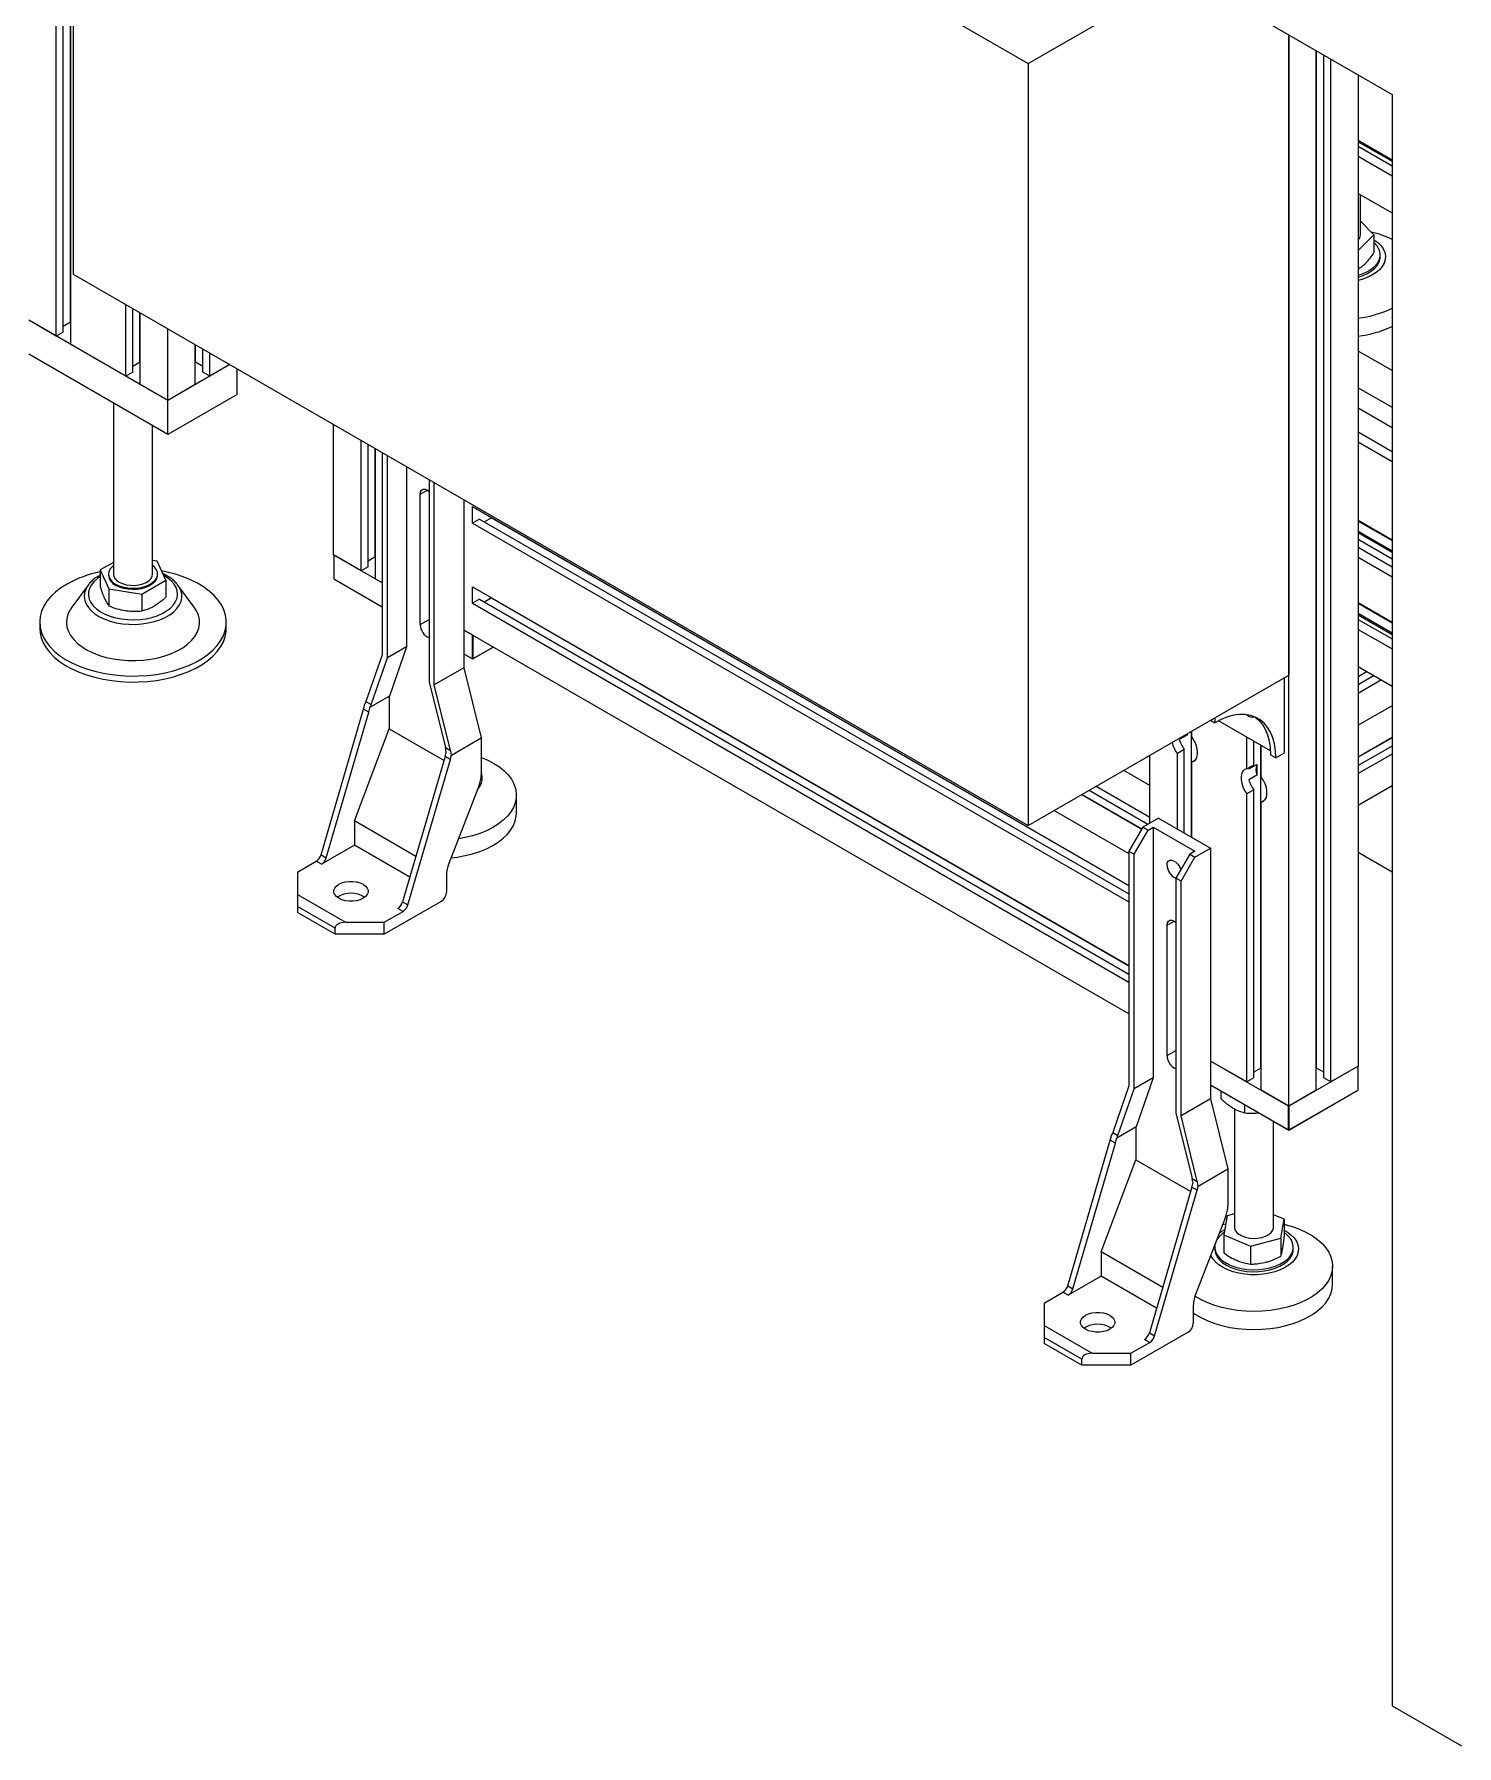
# Model space of a CAD drawing. Header units: millimetres. Extents: x 169 to 14583, y -399 to 10804.
# Drawn here: x 11191 to 11770, y 6120 to 6817 of the extents above; entities that cross this region are included whole.
import ezdxf

# ---------------------------------------------------------------- set-up
doc = ezdxf.new("R2010")
doc.units = ezdxf.units.MM
doc.header["$LTSCALE"] = 35

msp = doc.modelspace()

# ---------------------------------------------------------------- linework, layer by layer
at = {"color": 7, "linetype": 'Continuous', "lineweight": 18}
for p, q in [((10287.124, 7633.524), (11743.764, 6792.624)), ((11199.893, 6694.22), (11199.893, 7106.594)), ((11202.721, 6695.853), (11202.721, 7104.961)), ((11205.656, 6699.874), (11205.656, 7103.267)), ((11205.762, 6690.832), (11205.762, 7103.206)), ((11206.717, 7029.721), (11206.717, 6719.436)), ((11206.717, 7029.721), (11595.625, 6805.209)), ((11595.625, 6805.209), (11658.794, 6841.676)), ((11701.691, 6816.912), (11701.691, 6556.154)), ((11701.691, 6380.598), (11701.691, 6816.912)), ((11712.899, 6387.068), (11712.899, 6810.442)), ((11713.005, 6396.11), (11713.005, 6810.381)), ((11595.625, 6805.209), (11595.625, 6494.923)), ((11715.94, 6392.089), (11715.94, 6808.687)), ((11718.768, 6390.456), (11718.768, 6807.054)), ((11729.976, 6800.584), (11729.976, 6396.926)), ((11743.764, 6792.624), (11743.764, 6136.435)), ((11729.976, 6773.989), (11743.764, 6766.029)), ((11729.976, 6773.375), (11743.764, 6765.415)), ((11729.976, 6771.539), (11743.764, 6763.579)), ((11729.976, 6767.457), (11743.764, 6759.497)), ((11729.976, 6752.351), (11743.764, 6744.391)), ((11730.905, 6735.478), (11730.905, 6751.814)), ((11736.404, 6735.494), (11730.905, 6740.968)), ((11729.976, 6729.036), (11736.404, 6735.494)), ((11736.404, 6735.494), (11736.404, 6728.181)), ((11736.745, 6731.947), (11736.404, 6732.271)), ((11738.905, 6726.496), (11738.905, 6727.313)), ((11206.717, 6719.436), (11595.625, 6494.923)), ((11228.177, 6677.892), (11228.177, 6707.047)), ((11245.254, 6668.034), (11188.685, 6700.69)), ((11199.893, 6694.22), (11188.685, 6700.69)), ((11205.656, 6699.874), (11202.721, 6698.18)), ((11231.006, 6679.525), (11231.006, 6705.414)), ((11233.94, 6683.546), (11233.94, 6703.72)), ((11234.046, 6674.504), (11234.046, 6703.659)), ((11202.721, 6695.853), (11199.893, 6694.22)), ((11245.254, 6668.034), (11245.254, 6697.189)), ((11245.254, 6654.153), (11188.685, 6686.809)), ((11228.177, 6677.892), (11205.762, 6690.832)), ((11256.462, 6674.504), (11256.462, 6690.718)), ((11256.568, 6683.546), (11256.568, 6690.657)), ((11259.502, 6679.525), (11259.502, 6688.963)), ((11262.331, 6677.892), (11262.331, 6687.33)), ((11743.764, 6680.189), (11729.976, 6688.149)), ((11231.006, 6679.525), (11228.177, 6677.892)), ((11233.94, 6683.546), (11231.006, 6681.852)), ((11270.505, 6682.611), (11245.254, 6668.034)), ((11259.502, 6681.852), (11256.568, 6683.546)), ((11262.331, 6677.892), (11259.502, 6679.525)), ((11270.505, 6682.611), (11262.331, 6677.892)), ((11273.538, 6670.481), (11273.538, 6680.86)), ((11245.254, 6668.034), (11234.046, 6674.504)), ((11256.462, 6674.504), (11245.254, 6668.034)), ((11729.976, 6673.171), (11743.764, 6665.211)), ((11223.112, 6666.935), (11223.112, 6597.301)), ((11273.538, 6670.481), (11245.254, 6654.153)), ((11245.254, 6654.153), (11245.254, 6668.034)), ((11729.976, 6665.01), (11743.764, 6657.05)), ((11239.112, 6597.301), (11239.112, 6657.698)), ((11312.783, 6605.11), (11312.783, 6658.205)), ((11323.99, 6598.64), (11323.99, 6651.735)), ((11326.819, 6600.273), (11326.819, 6650.102)), ((11729.976, 6655.214), (11743.764, 6647.254)), ((11729.976, 6651.131), (11743.764, 6643.171)), ((11329.753, 6604.294), (11329.753, 6648.408)), ((11329.859, 6595.252), (11329.859, 6648.347)), ((11332.582, 6646.775), (11332.582, 6564.45)), ((11334.703, 6563.226), (11334.703, 6645.551)), ((11342.481, 6641.06), (11342.481, 6567.716)), ((11348.067, 6629.814), (11350.967, 6631.488)), ((11348.067, 6576.739), (11348.067, 6629.814)), ((11351.673, 6635.754), (11351.673, 6553.429)), ((11353.795, 6552.204), (11353.795, 6634.529)), ((11365.816, 6627.59), (11365.816, 6559.144)), ((11369.351, 6624.835), (11636.637, 6470.534)), ((11369.351, 6618.057), (11369.351, 6624.835)), ((11372.18, 6619.69), (11369.351, 6618.057)), ((11369.351, 6618.057), (11636.637, 6463.756)), ((11372.18, 6619.69), (11636.637, 6467.022)), ((11377.129, 6620.221), (11374.195, 6618.527)), ((11377.129, 6620.221), (11636.637, 6470.41)), ((11729.976, 6619.204), (11743.764, 6611.244)), ((11729.976, 6618.877), (11743.764, 6610.917)), ((11729.976, 6614.795), (11743.764, 6606.835)), ((11729.976, 6614.181), (11743.764, 6606.221)), ((11729.976, 6611.528), (11743.764, 6603.568)), ((11729.976, 6608.262), (11743.764, 6600.302)), ((11223.112, 6602.071), (11217.727, 6598.963)), ((11240.91, 6602.549), (11239.112, 6602.827)), ((11244.496, 6594.823), (11240.91, 6602.549)), ((11323.99, 6598.64), (11312.783, 6605.11)), ((11332.582, 6593.68), (11312.853, 6605.069)), ((11312.853, 6605.069), (11312.853, 6595.352)), ((11329.753, 6604.294), (11326.819, 6602.6)), ((11729.976, 6604.18), (11743.764, 6596.22)), ((11217.727, 6598.963), (11221.314, 6591.237)), ((11217.727, 6598.963), (11217.727, 6592.081)), ((11221.112, 6597.301), (11221.112, 6596.893)), ((11234.698, 6589.166), (11244.496, 6594.823)), ((11241.112, 6596.893), (11241.112, 6597.301)), ((11244.496, 6594.823), (11244.496, 6587.941)), ((11312.853, 6595.352), (11332.582, 6583.963)), ((11312.924, 6595.311), (11312.853, 6595.352)), ((11312.853, 6595.352), (11312.853, 6595.352)), ((11312.924, 6595.311), (11332.582, 6583.963)), ((11326.819, 6600.273), (11323.99, 6598.64)), ((11332.582, 6593.68), (11329.859, 6595.252)), ((11212.818, 6592.806), (11206.191, 6583.849)), ((11213.111, 6593.183), (11212.818, 6592.806)), ((11221.314, 6591.237), (11234.698, 6589.166)), ((11221.314, 6591.237), (11221.314, 6584.355)), ((11234.698, 6589.166), (11234.698, 6582.284)), ((11249.405, 6592.806), (11249.068, 6593.237)), ((11256.033, 6583.849), (11249.405, 6592.806)), ((11369.351, 6592.173), (11636.637, 6437.872)), ((11369.351, 6585.396), (11369.351, 6592.173)), ((11377.129, 6587.559), (11374.195, 6585.865)), ((11377.129, 6587.559), (11636.637, 6437.748)), ((11372.18, 6587.029), (11369.351, 6585.396)), ((11369.351, 6585.396), (11636.637, 6431.095)), ((11372.18, 6587.029), (11636.637, 6434.36)), ((11729.976, 6585.726), (11743.764, 6577.766)), ((11729.976, 6585.399), (11743.764, 6577.439)), ((11729.976, 6581.317), (11743.764, 6573.357)), ((11729.976, 6580.703), (11743.764, 6572.743)), ((11193.112, 6577.704), (11193.112, 6575.255)), ((11269.112, 6575.255), (11269.112, 6577.704)), ((11348.067, 6576.739), (11351.673, 6578.821)), ((11369.28, 6572.494), (11365.816, 6574.495)), ((11636.637, 6418.153), (11365.816, 6574.495)), ((11729.976, 6578.866), (11743.764, 6570.906)), ((11729.976, 6574.784), (11743.764, 6566.824)), ((11342.481, 6567.716), (11334.703, 6563.226)), ((11342.481, 6567.716), (11335.528, 6547.642)), ((11369.28, 6562.778), (11369.28, 6572.494)), ((11369.351, 6562.737), (11377.767, 6567.595)), ((11369.422, 6572.413), (11369.422, 6562.778)), ((11369.422, 6562.778), (11377.767, 6567.595)), ((11332.582, 6564.45), (11325.971, 6545.366)), ((11328.092, 6544.141), (11334.703, 6563.226)), ((11365.816, 6564.778), (11369.28, 6562.778)), ((11365.816, 6564.778), (11369.351, 6562.737)), ((11369.28, 6562.778), (11369.351, 6562.737)), ((11369.351, 6562.737), (11369.422, 6562.778)), ((11369.351, 6562.737), (11369.351, 6562.737)), ((11729.976, 6559.678), (11743.764, 6551.718)), ((11351.673, 6553.429), (11358.284, 6526.712)), ((11365.816, 6559.144), (11353.795, 6552.204)), ((11365.816, 6559.144), (11372.887, 6530.565)), ((11595.625, 6494.923), (11701.691, 6556.154)), ((11699.924, 6524.513), (11699.924, 6555.134)), ((11733.634, 6557.566), (11729.976, 6555.454)), ((11736.463, 6555.933), (11729.976, 6552.188)), ((11739.398, 6554.239), (11729.976, 6548.799)), ((11739.503, 6554.178), (11729.976, 6548.678)), ((11335.528, 6547.642), (11327.675, 6543.108)), ((11335.41, 6547.574), (11335.41, 6534.329)), ((11360.405, 6525.487), (11353.795, 6552.204)), ((11307.663, 6483.002), (11324.991, 6542.258)), ((11309.784, 6481.778), (11327.112, 6541.033)), ((11327.112, 6541.033), (11324.991, 6542.258)), ((11325.971, 6545.366), (11328.092, 6544.141)), ((11327.557, 6543.176), (11327.675, 6543.108)), ((11671.639, 6538.805), (11671.639, 6536.764)), ((11743.764, 6543.698), (11729.976, 6535.738)), ((11321.268, 6496.776), (11335.41, 6534.329)), ((11335.41, 6534.329), (11357.746, 6521.435)), ((11660.396, 6531.741), (11657.144, 6529.863)), ((11660.269, 6532.242), (11660.396, 6531.741)), ((11660.396, 6532.315), (11660.396, 6531.741)), ((11662.093, 6490.174), (11662.093, 6533.295)), ((11662.199, 6530.978), (11662.199, 6533.356)), ((11669.871, 6537.785), (11671.639, 6536.764)), ((11694.224, 6525.354), (11673.092, 6537.553)), ((11729.976, 6535.738), (11729.976, 6522.796)), ((11358.284, 6526.712), (11360.405, 6525.487)), ((11358.552, 6525.284), (11358.669, 6525.216)), ((11360.73, 6523.547), (11372.887, 6530.565)), ((11372.887, 6530.565), (11372.887, 6515.604)), ((11659.159, 6525.797), (11656.33, 6524.164)), ((11659.159, 6491.868), (11659.159, 6525.797)), ((11684.615, 6518.038), (11684.615, 6530.901)), ((11687.443, 6519.671), (11687.443, 6529.268)), ((11690.378, 6396.11), (11690.378, 6527.574)), ((11690.484, 6514.65), (11690.484, 6527.513)), ((11696.388, 6522.472), (11699.924, 6524.513)), ((11743.764, 6530.756), (11729.976, 6522.796)), ((11743.764, 6530.632), (11729.976, 6522.672)), ((11743.764, 6527.244), (11729.976, 6519.284)), ((11358.225, 6523.072), (11340.897, 6463.817)), ((11343.018, 6462.592), (11360.346, 6521.848)), ((11360.346, 6521.848), (11358.225, 6523.072)), ((11645.123, 6495.889), (11645.123, 6523.498)), ((11656.33, 6493.501), (11656.33, 6524.164)), ((11662.199, 6520.776), (11663.682, 6521.632)), ((11662.199, 6490.113), (11662.199, 6520.776)), ((11684.615, 6518.038), (11687.443, 6519.671)), ((11685.428, 6517.932), (11688.681, 6519.81)), ((11688.681, 6519.81), (11688.681, 6515.412)), ((11694.267, 6523.697), (11696.388, 6522.472)), ((11743.764, 6523.978), (11729.976, 6516.018)), ((11371.941, 6510.979), (11359.69, 6479.376)), ((11623.293, 6510.896), (11645.123, 6498.294)), ((11645.123, 6511.234), (11634.501, 6517.366)), ((11688.681, 6515.412), (11685.428, 6513.535)), ((11729.976, 6516.018), (11729.976, 6503.076)), ((11743.764, 6511.036), (11729.976, 6503.076)), ((11387.209, 6499.941), (11387.209, 6507.29)), ((11617.424, 6507.508), (11641.816, 6493.427)), ((11617.529, 6507.568), (11641.868, 6493.517)), ((11620.464, 6509.263), (11644.377, 6495.458)), ((11687.443, 6509.469), (11684.615, 6507.836)), ((11684.615, 6390.456), (11684.615, 6507.836)), ((11687.443, 6392.089), (11687.443, 6509.469)), ((11690.484, 6504.448), (11691.966, 6505.304)), ((11690.484, 6387.068), (11690.484, 6504.448)), ((11346.308, 6482.32), (11321.268, 6496.776)), ((11321.268, 6496.776), (11321.268, 6486.879)), ((11606.216, 6501.038), (11636.637, 6483.476)), ((11648.658, 6497.93), (11642.294, 6494.256)), ((11648.658, 6497.93), (11669.872, 6485.684)), ((11642.294, 6494.256), (11636.637, 6484.458)), ((11638.759, 6483.233), (11644.416, 6493.031)), ((11642.294, 6494.256), (11644.416, 6493.031)), ((11644.416, 6493.031), (11646.537, 6494.256)), ((11646.537, 6494.256), (11646.537, 6392.188)), ((11646.537, 6494.256), (11663.508, 6484.459)), ((11307.663, 6483.002), (11309.784, 6481.778)), ((11321.268, 6486.879), (11307.819, 6479.115)), ((11343.832, 6473.853), (11321.268, 6486.879)), ((11636.637, 6484.458), (11638.759, 6483.233)), ((11636.637, 6484.458), (11636.637, 6388.923)), ((11638.759, 6387.698), (11638.759, 6483.233)), ((11661.386, 6483.234), (11655.729, 6473.436)), ((11663.508, 6484.459), (11661.386, 6483.234)), ((11661.386, 6483.234), (11663.508, 6482.01)), ((11663.508, 6482.01), (11669.872, 6485.684)), ((11669.872, 6485.684), (11669.872, 6383.616)), ((11729.976, 6484.034), (11743.764, 6476.074)), ((11298.034, 6475.916), (11305.698, 6480.34)), ((11298.034, 6475.916), (11298.034, 6466.819)), ((11307.819, 6479.115), (11305.698, 6480.34)), ((11657.851, 6472.212), (11663.508, 6482.01)), ((11358.745, 6474.751), (11358.745, 6467.693)), ((11655.729, 6473.436), (11655.729, 6377.901)), ((11657.851, 6472.212), (11655.729, 6473.436)), ((11657.851, 6376.677), (11657.851, 6472.212)), ((11298.034, 6466.819), (11317.632, 6455.505)), ((11298.034, 6466.819), (11298.034, 6461.92)), ((11313.389, 6453.056), (11298.034, 6461.92)), ((11298.034, 6461.92), (11298.034, 6459.471)), ((11356.623, 6464.019), (11333.389, 6450.606)), ((11340.897, 6463.817), (11343.018, 6462.592)), ((11313.389, 6450.606), (11298.034, 6459.471)), ((11317.632, 6455.505), (11333.389, 6455.505)), ((11333.389, 6455.505), (11341.053, 6459.93)), ((11333.389, 6450.606), (11333.389, 6455.505)), ((11341.053, 6459.93), (11338.932, 6461.154)), ((11652.123, 6454.287), (11655.023, 6455.961)), ((11313.389, 6450.606), (11313.389, 6453.056)), ((11333.389, 6450.606), (11313.389, 6450.606)), ((11652.123, 6401.212), (11652.123, 6454.287)), ((11652.123, 6401.212), (11655.729, 6403.293)), ((11646.537, 6392.188), (11638.759, 6387.698)), ((11646.537, 6392.188), (11639.584, 6372.114)), ((11701.621, 6380.639), (11669.872, 6398.967)), ((11684.615, 6390.456), (11669.872, 6398.967)), ((11687.443, 6392.089), (11684.615, 6390.456)), ((11690.378, 6396.11), (11687.443, 6394.415)), ((11729.905, 6396.885), (11701.762, 6380.639)), ((11715.94, 6394.415), (11713.005, 6396.11)), ((11718.768, 6390.456), (11715.94, 6392.089)), ((11729.976, 6396.926), (11718.768, 6390.456)), ((11729.905, 6387.168), (11729.905, 6396.885)), ((11636.637, 6388.923), (11630.027, 6369.838)), ((11632.148, 6368.613), (11638.759, 6387.698)), ((11669.872, 6389.25), (11701.621, 6370.922)), ((11669.872, 6389.25), (11701.691, 6370.881)), ((11674.131, 6383.555), (11674.131, 6386.791)), ((11701.691, 6380.598), (11690.484, 6387.068)), ((11701.691, 6370.881), (11729.834, 6387.127)), ((11712.899, 6387.068), (11701.691, 6380.598)), ((11701.762, 6370.922), (11729.905, 6387.168)), ((11729.834, 6387.127), (11729.905, 6387.168)), ((11729.905, 6387.168), (11729.905, 6387.168)), ((11669.872, 6383.616), (11657.851, 6376.677)), ((11669.872, 6383.616), (11676.943, 6355.038)), ((11679.549, 6379.522), (11679.549, 6331.356)), ((11683.836, 6377.845), (11683.836, 6381.189)), ((11701.621, 6370.922), (11701.621, 6380.639)), ((11701.762, 6380.639), (11701.762, 6370.922)), ((11639.584, 6372.114), (11631.73, 6367.581)), ((11639.466, 6372.046), (11639.466, 6358.802)), ((11655.729, 6377.901), (11662.34, 6351.184)), ((11664.461, 6349.959), (11657.851, 6376.677)), ((11695.549, 6331.356), (11695.549, 6374.427)), ((11611.719, 6307.474), (11629.046, 6366.73)), ((11613.84, 6306.25), (11631.168, 6365.506)), ((11631.168, 6365.506), (11629.046, 6366.73)), ((11630.027, 6369.838), (11632.148, 6368.613)), ((11631.613, 6367.649), (11631.73, 6367.581)), ((11701.621, 6370.922), (11701.691, 6370.881)), ((11701.691, 6370.881), (11701.762, 6370.922)), ((11701.691, 6370.881), (11701.691, 6370.881)), ((11625.324, 6321.248), (11639.466, 6358.802)), ((11639.466, 6358.802), (11661.802, 6345.907)), ((11662.34, 6351.184), (11664.461, 6349.959)), ((11664.785, 6348.02), (11676.943, 6355.038)), ((11676.943, 6355.038), (11676.943, 6340.076)), ((11662.28, 6347.545), (11644.953, 6288.289)), ((11647.074, 6287.064), (11664.402, 6346.32)), ((11664.402, 6346.32), (11662.28, 6347.545)), ((11662.607, 6349.756), (11662.725, 6349.688)), ((11679.549, 6336.69), (11676.633, 6335.941)), ((11699.886, 6334.522), (11695.549, 6336.343)), ((11675.997, 6335.451), (11663.746, 6303.848)), ((11674.806, 6332.379), (11676.033, 6332.669)), ((11676.633, 6335.941), (11675.213, 6328.191)), ((11698.466, 6326.771), (11699.886, 6334.522)), ((11699.886, 6334.522), (11699.886, 6327.209)), ((11671.549, 6323.191), (11671.549, 6322.374)), ((11675.213, 6328.191), (11686.129, 6323.606)), ((11675.213, 6328.191), (11675.213, 6320.878)), ((11686.129, 6323.606), (11698.466, 6326.771)), ((11686.129, 6323.606), (11686.129, 6316.293)), ((11698.466, 6326.771), (11698.466, 6319.459)), ((11703.549, 6322.374), (11703.549, 6323.191)), ((11650.364, 6306.793), (11625.324, 6321.248)), ((11625.324, 6321.248), (11625.324, 6311.351)), ((11719.549, 6308.085), (11719.549, 6315.434)), ((11625.324, 6311.351), (11611.875, 6303.588)), ((11647.888, 6298.325), (11625.324, 6311.351)), ((11602.09, 6300.388), (11609.754, 6304.812)), ((11611.875, 6303.588), (11609.754, 6304.812)), ((11611.719, 6307.474), (11613.84, 6306.25)), ((11602.09, 6300.388), (11602.09, 6291.291)), ((11662.8, 6299.223), (11662.8, 6292.165)), ((11602.09, 6291.291), (11621.688, 6279.978)), ((11602.09, 6291.291), (11602.09, 6286.393)), ((11660.679, 6288.491), (11637.445, 6275.078)), ((11644.953, 6288.289), (11647.074, 6287.064)), ((11617.445, 6277.528), (11602.09, 6286.393)), ((11602.09, 6286.393), (11602.09, 6283.943)), ((11617.445, 6275.078), (11602.09, 6283.943)), ((11637.445, 6279.978), (11645.109, 6284.402)), ((11645.109, 6284.402), (11642.988, 6285.627)), ((11617.445, 6275.078), (11617.445, 6277.528)), ((11637.445, 6275.078), (11617.445, 6275.078)), ((11621.688, 6279.978), (11637.445, 6279.978)), ((11637.445, 6275.078), (11637.445, 6279.978)), ((11743.764, 6136.435), (11772.048, 6120.107))]:
    msp.add_line(p, q, dxfattribs=at)
at = {"color": 7, "linetype": 'Continuous', "lineweight": 18, "flags": 128}
for points in [[(11736.404, 6733.495), (11737.927, 6732.372), (11739.197, 6731.107), (11740.15, 6729.754), (11740.767, 6728.336), (11741.037, 6726.883), (11740.954, 6725.423), (11740.519, 6723.983), (11739.742, 6722.592), (11738.637, 6721.277), (11737.226, 6720.064), (11735.536, 6718.976), (11733.6, 6718.035), (11731.456, 6717.258), (11729.976, 6716.85)], [(11729.976, 6719.027), (11731.944, 6719.692), (11733.811, 6720.555), (11735.434, 6721.569), (11736.777, 6722.711), (11737.81, 6723.956), (11738.511, 6725.276), (11738.862, 6726.641), (11738.857, 6728.022), (11738.496, 6729.387), (11737.787, 6730.705), (11736.745, 6731.947)], [(11729.976, 6718.211), (11731.944, 6718.875), (11733.811, 6719.738), (11735.434, 6720.752), (11736.777, 6721.894), (11737.81, 6723.139), (11738.511, 6724.459), (11738.862, 6725.825), (11738.905, 6726.496)], [(11348.067, 6629.814), (11348.209, 6630.767), (11348.621, 6631.463), (11349.262, 6631.833), (11350.07, 6631.842), (11350.966, 6631.489), (11351.673, 6630.979)], [(11204.242, 6593.216), (11201.774, 6591.646), (11199.58, 6589.947), (11197.68, 6588.133), (11196.093, 6586.221), (11194.832, 6584.23), (11193.911, 6582.179), (11193.336, 6580.085), (11193.115, 6577.969), (11193.248, 6575.851), (11193.734, 6573.75), (11194.57, 6571.686), (11195.747, 6569.678), (11197.254, 6567.745), (11199.077, 6565.905), (11201.199, 6564.175), (11203.6, 6562.572), (11206.259, 6561.11), (11209.149, 6559.802), (11212.244, 6558.662), (11215.516, 6557.7), (11218.933, 6556.924), (11222.464, 6556.343), (11226.076, 6555.961), (11229.735, 6555.782), (11233.406, 6555.807), (11237.056, 6556.037), (11240.651, 6556.47), (11244.156, 6557.1), (11247.54, 6557.923), (11250.771, 6558.931), (11253.817, 6560.114), (11256.652, 6561.461), (11259.249, 6562.96), (11261.582, 6564.596), (11263.631, 6566.355), (11265.377, 6568.22), (11266.803, 6570.174), (11267.895, 6572.197), (11268.644, 6574.272), (11269.042, 6576.38), (11269.087, 6578.499), (11268.777, 6580.611), (11268.115, 6582.696), (11267.107, 6584.735), (11265.764, 6586.707), (11264.097, 6588.596), (11262.122, 6590.383), (11259.858, 6592.052), (11257.325, 6593.586), (11254.547, 6594.973), (11251.551, 6596.198), (11248.363, 6597.25), (11245.015, 6598.12), (11242.749, 6598.587)], [(11217.727, 6596.208), (11216.621, 6595.439), (11215.243, 6594.214), (11214.173, 6592.889), (11213.433, 6591.492), (11213.037, 6590.049), (11212.993, 6588.588), (11213.301, 6587.137), (11213.956, 6585.726), (11214.945, 6584.38), (11216.249, 6583.128), (11217.842, 6581.992), (11219.693, 6580.996), (11221.767, 6580.157), (11224.022, 6579.494), (11226.416, 6579.018), (11228.901, 6578.739), (11231.428, 6578.663), (11233.95, 6578.79), (11236.417, 6579.119), (11238.78, 6579.643), (11240.994, 6580.351), (11243.015, 6581.231), (11244.805, 6582.264), (11246.329, 6583.431), (11247.556, 6584.709), (11248.463, 6586.073), (11249.032, 6587.497), (11249.253, 6588.953), (11249.12, 6590.412), (11248.637, 6591.847), (11247.813, 6593.228), (11246.664, 6594.53), (11245.212, 6595.727), (11243.612, 6596.728)], [(11223.112, 6600.765), (11222.573, 6600.306), (11221.742, 6599.319), (11221.25, 6598.258), (11221.115, 6597.164), (11221.34, 6596.074), (11221.919, 6595.029), (11222.83, 6594.065), (11224.041, 6593.219)], [(11224.041, 6593.219), (11225.507, 6592.52), (11227.175, 6591.994), (11228.986, 6591.66), (11230.874, 6591.53), (11232.77, 6591.608), (11234.606, 6591.892), (11236.316, 6592.372), (11237.838, 6593.029), (11239.117, 6593.842), (11240.107, 6594.779), (11240.771, 6595.807), (11241.086, 6596.889), (11241.041, 6597.986), (11240.637, 6599.059), (11239.889, 6600.068), (11239.112, 6600.765)], [(11224.041, 6592.811), (11225.507, 6592.112), (11227.175, 6591.586), (11228.986, 6591.252), (11230.874, 6591.122), (11232.77, 6591.2), (11234.606, 6591.484), (11236.316, 6591.963), (11237.838, 6592.621), (11239.117, 6593.433), (11240.107, 6594.37), (11240.771, 6595.399), (11241.086, 6596.481), (11241.112, 6596.893)], [(11225.455, 6594.035), (11226.803, 6593.41), (11228.353, 6592.966), (11230.032, 6592.725), (11231.761, 6592.698), (11233.46, 6592.886), (11235.049, 6593.281), (11236.454, 6593.863), (11237.609, 6594.607), (11238.461, 6595.476), (11238.968, 6596.431), (11239.112, 6597.301)], [(11212.818, 6592.806), (11212.671, 6592.601), (11211.841, 6591.144), (11211.355, 6589.636), (11211.222, 6588.104), (11211.444, 6586.575), (11212.017, 6585.077), (11212.93, 6583.637), (11214.168, 6582.279), (11215.708, 6581.029), (11217.524, 6579.909), (11219.581, 6578.938), (11221.845, 6578.134), (11224.273, 6577.512), (11226.824, 6577.082), (11229.452, 6576.852), (11232.109, 6576.827), (11234.748, 6577.006), (11237.322, 6577.386), (11239.785, 6577.961), (11242.094, 6578.721), (11244.207, 6579.651), (11246.086, 6580.736), (11247.698, 6581.956), (11249.013, 6583.288), (11250.01, 6584.711), (11250.669, 6586.197), (11250.979, 6587.72), (11250.935, 6589.254), (11250.536, 6590.771), (11249.792, 6592.243), (11249.405, 6592.806)], [(11206.191, 6583.849), (11205.462, 6582.75), (11204.632, 6581.029), (11204.148, 6579.265), (11204.016, 6577.481), (11204.237, 6575.699), (11204.808, 6573.944), (11205.722, 6572.237), (11206.967, 6570.602), (11208.527, 6569.059), (11210.381, 6567.63), (11212.505, 6566.331), (11214.872, 6565.181), (11217.451, 6564.194), (11220.208, 6563.383), (11223.107, 6562.759), (11226.11, 6562.329), (11229.179, 6562.1), (11232.272, 6562.075), (11235.351, 6562.253), (11238.374, 6562.633), (11241.303, 6563.209), (11244.099, 6563.974), (11246.725, 6564.918), (11249.148, 6566.029), (11251.336, 6567.292), (11253.26, 6568.691), (11254.896, 6570.207), (11256.221, 6571.821), (11257.219, 6573.512), (11257.877, 6575.257), (11258.185, 6577.034), (11258.141, 6578.82), (11257.745, 6580.592), (11257.001, 6582.325), (11256.033, 6583.849)], [(11193.112, 6575.255), (11193.248, 6573.401), (11193.734, 6571.3), (11194.57, 6569.236), (11195.747, 6567.228), (11197.254, 6565.295), (11199.077, 6563.455), (11201.199, 6561.726), (11203.6, 6560.122), (11206.259, 6558.66), (11209.149, 6557.353), (11212.244, 6556.213), (11215.516, 6555.25), (11218.933, 6554.475), (11222.464, 6553.893), (11226.076, 6553.511), (11229.735, 6553.332), (11233.406, 6553.358), (11237.056, 6553.588), (11240.651, 6554.02), (11244.156, 6554.651), (11247.54, 6555.474), (11250.771, 6556.481), (11253.817, 6557.664), (11256.652, 6559.011), (11259.249, 6560.51), (11261.582, 6562.147), (11263.631, 6563.906), (11265.377, 6565.771), (11266.803, 6567.724), (11267.895, 6569.748), (11268.644, 6571.823), (11269.042, 6573.93), (11269.112, 6575.255)], [(11696.388, 6522.472), (11696.252, 6525.381), (11695.847, 6528.102), (11695.177, 6530.604), (11694.248, 6532.861), (11693.072, 6534.847), (11691.661, 6536.542), (11690.031, 6537.925), (11688.199, 6538.983), (11686.186, 6539.703), (11684.014, 6540.078), (11681.705, 6540.104), (11679.287, 6539.78), (11676.785, 6539.11), (11674.226, 6538.101), (11671.639, 6536.764)], [(11688.045, 6539.053), (11689.54, 6537.766), (11690.951, 6536.072), (11692.127, 6534.085), (11693.055, 6531.829), (11693.726, 6529.326), (11694.131, 6526.606), (11694.267, 6523.697)], [(11662.199, 6520.776), (11663.088, 6521.12), (11663.795, 6521.771), (11664.285, 6522.699), (11664.537, 6523.859), (11664.537, 6525.196), (11664.285, 6526.647), (11663.795, 6528.141), (11663.088, 6529.608), (11662.199, 6530.978)], [(11372.887, 6522.688), (11372.946, 6522.666), (11375.633, 6521.511), (11378.096, 6520.201), (11380.308, 6518.749), (11382.246, 6517.172), (11383.887, 6515.486), (11385.214, 6513.711), (11386.212, 6511.865), (11386.871, 6509.969), (11387.182, 6508.044), (11387.144, 6506.11), (11386.755, 6504.19), (11386.021, 6502.303), (11384.949, 6500.471), (11383.552, 6498.714), (11381.844, 6497.05), (11379.844, 6495.499), (11377.574, 6494.077), (11375.059, 6492.8), (11372.327, 6491.682), (11369.407, 6490.734), (11366.331, 6489.968), (11363.6, 6489.463)], [(11684.615, 6518.038), (11683.726, 6517.694), (11683.019, 6517.043), (11682.529, 6516.115), (11682.278, 6514.955), (11682.278, 6513.618), (11682.529, 6512.167), (11683.019, 6510.673), (11683.726, 6509.206), (11684.615, 6507.836)], [(11690.484, 6504.448), (11691.372, 6504.792), (11692.079, 6505.443), (11692.57, 6506.371), (11692.821, 6507.531), (11692.821, 6508.868), (11692.57, 6510.318), (11692.079, 6511.813), (11691.372, 6513.28), (11690.484, 6514.65)], [(11360.604, 6481.732), (11363.134, 6482.043), (11366.331, 6482.619), (11369.407, 6483.385), (11372.327, 6484.333), (11375.059, 6485.451), (11377.574, 6486.728), (11379.844, 6488.15), (11381.844, 6489.702), (11383.552, 6491.365), (11384.949, 6493.122), (11386.021, 6494.954), (11386.755, 6496.841), (11387.144, 6498.761), (11387.209, 6499.941)], [(11652.123, 6478.783), (11652.252, 6479.695), (11652.627, 6480.378), (11653.215, 6480.77), (11653.963, 6480.837), (11654.806, 6480.573), (11655.667, 6480.001), (11656.472, 6479.172), (11657.147, 6478.16), (11657.634, 6477.054), (11657.699, 6476.849)], [(11324.803, 6465.244), (11323.578, 6464.68), (11322.166, 6464.287), (11320.637, 6464.086), (11319.07, 6464.086), (11317.542, 6464.287), (11316.129, 6464.68), (11314.904, 6465.244), (11313.927, 6465.952), (11313.246, 6466.767), (11312.898, 6467.649), (11312.898, 6468.554), (11313.246, 6469.436), (11313.927, 6470.252), (11314.904, 6470.959), (11316.129, 6471.523), (11317.542, 6471.916), (11319.07, 6472.117), (11320.637, 6472.117), (11322.166, 6471.916), (11323.578, 6471.523), (11324.803, 6470.959), (11325.781, 6470.252), (11326.461, 6469.436), (11326.81, 6468.554), (11326.81, 6467.649), (11326.461, 6466.767), (11325.781, 6465.952), (11324.803, 6465.244)], [(11652.123, 6454.287), (11652.265, 6455.239), (11652.677, 6455.935), (11653.318, 6456.305), (11654.126, 6456.314), (11655.022, 6455.961), (11655.729, 6455.452)], [(11699.886, 6332.479), (11700.584, 6332.305), (11703.567, 6331.426), (11706.375, 6330.372), (11708.977, 6329.154), (11711.344, 6327.786), (11713.45, 6326.282), (11715.272, 6324.66), (11716.791, 6322.936), (11717.989, 6321.131), (11718.854, 6319.263), (11719.376, 6317.353), (11719.549, 6315.422), (11719.372, 6313.491), (11718.846, 6311.581), (11717.976, 6309.714), (11716.774, 6307.909), (11715.251, 6306.187), (11713.425, 6304.566), (11711.316, 6303.064), (11708.946, 6301.697), (11706.341, 6300.482), (11703.531, 6299.43), (11700.546, 6298.553), (11697.418, 6297.861), (11694.182, 6297.362), (11690.873, 6297.061), (11687.528, 6296.961), (11684.183, 6297.063), (11680.875, 6297.367), (11677.641, 6297.869), (11674.514, 6298.563), (11671.531, 6299.442), (11668.723, 6300.496), (11666.121, 6301.714), (11663.755, 6303.082), (11663.522, 6303.233)], [(11699.886, 6330.056), (11701.041, 6329.378), (11702.599, 6328.226), (11703.863, 6326.96), (11704.81, 6325.605), (11705.421, 6324.187), (11705.684, 6322.733), (11705.594, 6321.273), (11705.152, 6319.834), (11704.368, 6318.444), (11703.257, 6317.131), (11701.84, 6315.92), (11700.145, 6314.835), (11698.205, 6313.896), (11696.057, 6313.122), (11693.744, 6312.529), (11691.31, 6312.127), (11688.803, 6311.925), (11686.272, 6311.926), (11683.765, 6312.13), (11681.332, 6312.534), (11679.02, 6313.129), (11676.874, 6313.904), (11674.936, 6314.844), (11673.243, 6315.931), (11671.829, 6317.143), (11670.721, 6318.457), (11669.944, 6319.837)], [(11673.497, 6329.001), (11674.073, 6329.389), (11675.59, 6330.252)], [(11679.549, 6331.356), (11679.555, 6331.176), (11679.809, 6330.188), (11680.425, 6329.255), (11681.374, 6328.42), (11682.612, 6327.722), (11684.081, 6327.195), (11685.712, 6326.862), (11687.428, 6326.739), (11689.151, 6326.832), (11690.798, 6327.136)], [(11690.798, 6327.136), (11692.294, 6327.638), (11693.568, 6328.314), (11694.56, 6329.132), (11695.224, 6330.054), (11695.53, 6331.037), (11695.549, 6331.356)], [(11671.549, 6322.374), (11671.565, 6321.966), (11671.849, 6320.595), (11672.483, 6319.264), (11673.455, 6318.003), (11674.741, 6316.839), (11676.313, 6315.799), (11678.136, 6314.905), (11680.17, 6314.179), (11682.368, 6313.636), (11684.682, 6313.287), (11687.06, 6313.142), (11689.449, 6313.203), (11691.796, 6313.469), (11694.047, 6313.934)], [(11671.654, 6324.249), (11671.638, 6324.162), (11671.565, 6322.783), (11671.849, 6321.412), (11672.483, 6320.081), (11673.455, 6318.819), (11674.741, 6317.655), (11676.313, 6316.615), (11678.136, 6315.722), (11680.17, 6314.995), (11682.368, 6314.452), (11684.682, 6314.104), (11687.06, 6313.959), (11689.449, 6314.02), (11691.796, 6314.286), (11694.047, 6314.75)], [(11694.047, 6314.75), (11696.154, 6315.404), (11698.068, 6316.231), (11699.748, 6317.214), (11701.155, 6318.33), (11702.257, 6319.555), (11703.032, 6320.861), (11703.46, 6322.219), (11703.534, 6323.599), (11703.25, 6324.97), (11702.615, 6326.301), (11701.644, 6327.563), (11700.358, 6328.726), (11699.886, 6329.073)], [(11694.047, 6313.934), (11696.154, 6314.587), (11698.068, 6315.415), (11699.748, 6316.397), (11701.155, 6317.514), (11702.257, 6318.739), (11703.032, 6320.045), (11703.46, 6321.403), (11703.549, 6322.374)], [(11700.546, 6291.204), (11703.531, 6292.081), (11706.341, 6293.133), (11708.946, 6294.349), (11711.316, 6295.715), (11713.425, 6297.217), (11715.251, 6298.838), (11716.774, 6300.56), (11717.976, 6302.365), (11718.846, 6304.232), (11719.372, 6306.142), (11719.549, 6308.073), (11719.549, 6308.085)], [(11628.859, 6289.717), (11627.634, 6289.152), (11626.222, 6288.76), (11624.693, 6288.558), (11623.126, 6288.558), (11621.598, 6288.76), (11620.185, 6289.152), (11618.96, 6289.717), (11617.982, 6290.424), (11617.302, 6291.239), (11616.954, 6292.122), (11616.954, 6293.026), (11617.302, 6293.909), (11617.982, 6294.724), (11618.96, 6295.431), (11620.185, 6295.996), (11621.598, 6296.388), (11623.126, 6296.59), (11624.693, 6296.59), (11626.222, 6296.388), (11627.634, 6295.996), (11628.859, 6295.431), (11629.837, 6294.724), (11630.517, 6293.909), (11630.866, 6293.026), (11630.866, 6292.122), (11630.517, 6291.239), (11629.837, 6290.424), (11628.859, 6289.717)], [(11662.8, 6296.374), (11663.755, 6295.733), (11666.121, 6294.365), (11668.723, 6293.147), (11671.531, 6292.093), (11674.514, 6291.214), (11677.641, 6290.52), (11680.875, 6290.018), (11684.183, 6289.714), (11687.528, 6289.612), (11690.873, 6289.712), (11694.182, 6290.013), (11697.418, 6290.512), (11700.546, 6291.204)]]:
    msp.add_lwpolyline(points, dxfattribs=at)
at = {"color": 7, "linetype": 'Continuous', "lineweight": 18}
for centre, radius, start, end in [((11727.704, 6735.575), 3.202, 315.190549, 358.26837), ((11725.792, 6696.592), 41.11, 64.075787, 76.614462), ((11724.687, 6745.461), 44.239, 276.866563, 295.54653), ((11724.822, 6737.647), 43.761, 276.763678, 295.649415), ((11227.293, 6551.909), 47.304, 101.666818, 119.163772), ((11226.045, 6597.341), 4.953, 185.186551, 246.13359), ((11227.052, 6597.655), 3.956, 185.130291, 246.18985), ((11353.904, 6576.805), 5.837, 180.645799, 247.532712), ((11311.989, 6546.086), 13.553, 343.592335, 350.962772), ((11314.455, 6544.778), 13.199, 343.51732, 353.029412), ((11686.714, 6541.739), 2.724, 219.320836, 290.728116), ((11345.568, 6526.817), 13.199, 343.51732, 353.029412), ((11666.134, 6531.548), 12.273, 193.270997, 216.989339), ((11669.256, 6533.334), 12.6, 195.991221, 216.739526), ((11347.345, 6525.676), 13.553, 343.592335, 350.962772), ((11688.419, 6516.73), 3.224, 139.697189, 158.107776), ((11695.281, 6517.611), 6.957, 161.577031, 198.422969), ((11366.444, 6514.238), 6.859, 315.588128, 20.072862), ((11359.873, 6515.855), 13.016, 337.996582, 358.893431), ((11697.54, 6517.006), 12.6, 195.991221, 216.739526), ((11303.159, 6484.271), 4.679, 302.856108, 344.271783), ((11305.281, 6483.046), 4.679, 302.856108, 344.271783), ((11371.758, 6474.499), 13.016, 157.996582, 178.893431), ((11657.997, 6478.875), 5.875, 180.898372, 247.386216), ((11319.854, 6457.131), 10.178, 56.840697, 123.159303), ((11336.393, 6465.085), 4.679, 302.856108, 344.271783), ((11338.515, 6463.86), 4.679, 302.856108, 344.271783), ((11354.139, 6467.903), 4.61, 302.605478, 357.394522), ((11657.96, 6401.277), 5.837, 180.645799, 247.532712), ((11616.045, 6370.559), 13.553, 343.592335, 350.962772), ((11618.511, 6369.251), 13.199, 343.51732, 353.029412), ((11649.624, 6351.29), 13.199, 343.51732, 353.029412), ((11651.401, 6350.148), 13.553, 343.592335, 350.962772), ((11663.929, 6340.327), 13.016, 337.996582, 358.893431), ((11680.791, 6320.88), 9.915, 122.956179, 147.9272), ((11607.215, 6308.743), 4.679, 302.856108, 344.271783), ((11609.337, 6307.518), 4.679, 302.856108, 344.271783), ((11675.814, 6298.971), 13.016, 157.996582, 178.893431), ((11623.91, 6281.604), 10.178, 56.840697, 123.159303), ((11640.449, 6289.557), 4.679, 302.856108, 344.271783), ((11658.195, 6292.375), 4.61, 302.605478, 357.394522), ((11642.571, 6288.333), 4.679, 302.856108, 344.271783)]:
    msp.add_arc(centre, radius, start, end, dxfattribs=at)
for centre, major_axis, ratio, start_param, end_param in [((11318.9, 6541.284), (6.919, 7.513), 0.3690202, 5.3836624, 5.5802989), ((11321.021, 6540.059), (6.919, 7.513), 0.3690202, 5.4344102, 5.5802989), ((11351.213, 6522.63), (1.258, 10.325), 0.7115338, 5.0577941, 5.2036827), ((11353.334, 6521.405), (1.258, 10.325), 0.7115338, 5.0070463, 5.2036827), ((11317.632, 6453.056), (4.243, 0), 0.5773815, 1.5707963, 3.1415927), ((11622.956, 6365.756), (6.919, 7.513), 0.3690202, 5.3836624, 5.5802989), ((11625.077, 6364.531), (6.919, 7.513), 0.3690202, 5.4344102, 5.5802989), ((11655.269, 6347.102), (1.258, 10.325), 0.7115338, 5.0577941, 5.2036827), ((11657.39, 6345.877), (1.258, 10.325), 0.7115338, 5.0070463, 5.2036827), ((11621.688, 6277.528), (4.243, 0), 0.5773815, 1.5707963, 3.1415927)]:
    msp.add_ellipse(centre, major_axis=major_axis, ratio=ratio, start_param=start_param, end_param=end_param, dxfattribs=at)
for points, knots in [([(11733.041, 6723.95), (11733.121, 6724.031), (11733.725, 6724.645), (11734.863, 6725.975), (11735.888, 6727.442), (11736.404, 6728.181)], [0, 0, 0, 0, 0.0700979, 0.5307885, 1, 1, 1, 1]), ([(11729.976, 6721.611), (11730.423, 6721.869), (11731.428, 6722.446), (11732.466, 6723.414), (11733.041, 6723.95)], [0, 0, 0, 0, 0.4459117, 1, 1, 1, 1]), ([(11217.282, 6596.641), (11216.956, 6596.446), (11216.016, 6595.881), (11214.66, 6594.82), (11213.614, 6593.861), (11213.208, 6593.285), (11213.16, 6593.217)], [0, 0, 0, 0, 0.1990473, 0.5743911, 0.9496967, 1, 1, 1, 1]), ([(11217.727, 6596.888), (11217.712, 6596.88), (11217.555, 6596.805), (11217.411, 6596.719), (11217.282, 6596.641)], [0, 0, 0, 0, 0.099719, 1, 1, 1, 1]), ([(11249, 6593.269), (11248.782, 6593.54), (11248.182, 6594.285), (11246.901, 6595.371), (11245.219, 6596.539), (11243.905, 6597.189), (11243.246, 6597.515)], [0, 0, 0, 0, 0.1575345, 0.4346934, 0.7162977, 1, 1, 1, 1]), ([(11217.727, 6592.081), (11218.019, 6591.209), (11218.606, 6589.449), (11219.214, 6588.049), (11219.521, 6587.343)], [0, 0, 0, 0, 0.49545796, 1, 1, 1, 1]), ([(11219.521, 6587.343), (11219.563, 6587.252), (11219.885, 6586.567), (11220.492, 6585.45), (11221.038, 6584.722), (11221.314, 6584.355)], [0, 0, 0, 0, 0.0700986, 0.5307888, 1, 1, 1, 1]), ([(11239.597, 6584.237), (11240.829, 6585.046), (11242.488, 6586.136), (11244.085, 6587.571), (11244.496, 6587.941)], [0, 0, 0, 0, 0.7424487, 1, 1, 1, 1]), ([(11221.314, 6584.355), (11222.401, 6583.942), (11224.594, 6583.109), (11226.862, 6582.667), (11228.006, 6582.444)], [0, 0, 0, 0, 0.495458, 1, 1, 1, 1]), ([(11228.006, 6582.444), (11228.165, 6582.421), (11229.366, 6582.243), (11231.631, 6582.084), (11233.669, 6582.217), (11234.698, 6582.284)], [0, 0, 0, 0, 0.0700986, 0.5307888, 1, 1, 1, 1]), ([(11234.698, 6582.284), (11235.879, 6582.622), (11237.493, 6583.084), (11239.152, 6583.993), (11239.597, 6584.237)], [0, 0, 0, 0, 0.73136639, 1, 1, 1, 1]), ([(11674.131, 6383.555), (11674.539, 6383.183), (11676.12, 6381.74), (11677.764, 6380.641), (11678.984, 6379.825)], [0, 0, 0, 0, 0.2575513, 1, 1, 1, 1]), ([(11678.984, 6379.825), (11679.425, 6379.578), (11681.067, 6378.66), (11682.666, 6378.189), (11683.836, 6377.845)], [0, 0, 0, 0, 0.2686336, 1, 1, 1, 1]), ([(11683.836, 6377.845), (11684.924, 6377.757), (11686.799, 6377.605), (11688.737, 6377.806), (11689.55, 6377.89)], [0, 0, 0, 0, 0.5806254, 1, 1, 1, 1]), ([(11698.466, 6319.459), (11698.581, 6319.85), (11698.814, 6320.639), (11699.054, 6321.863), (11699.176, 6322.481)], [0, 0, 0, 0, 0.495458, 1, 1, 1, 1]), ([(11699.176, 6322.481), (11699.193, 6322.574), (11699.32, 6323.277), (11699.56, 6324.775), (11699.777, 6326.393), (11699.886, 6327.209)], [0, 0, 0, 0, 0.07009788, 0.53078849, 1, 1, 1, 1]), ([(11675.213, 6320.878), (11676.099, 6320.268), (11677.888, 6319.035), (11679.738, 6318.17), (11680.671, 6317.733)], [0, 0, 0, 0, 0.495458, 1, 1, 1, 1]), ([(11680.671, 6317.733), (11680.8, 6317.68), (11681.78, 6317.276), (11683.627, 6316.687), (11685.29, 6316.425), (11686.129, 6316.293)], [0, 0, 0, 0, 0.07009788, 0.53078849, 1, 1, 1, 1]), ([(11686.129, 6316.293), (11686.647, 6316.298), (11688.658, 6316.314), (11690.747, 6316.721), (11692.297, 6317.023)], [0, 0, 0, 0, 0.2575513, 1, 1, 1, 1]), ([(11692.297, 6317.023), (11692.858, 6317.18), (11694.946, 6317.763), (11696.979, 6318.742), (11698.466, 6319.459)], [0, 0, 0, 0, 0.2686336, 1, 1, 1, 1])]:
    msp.add_open_spline(points, degree=3, knots=knots, dxfattribs=at)

doc.saveas('drawing.dxf')
